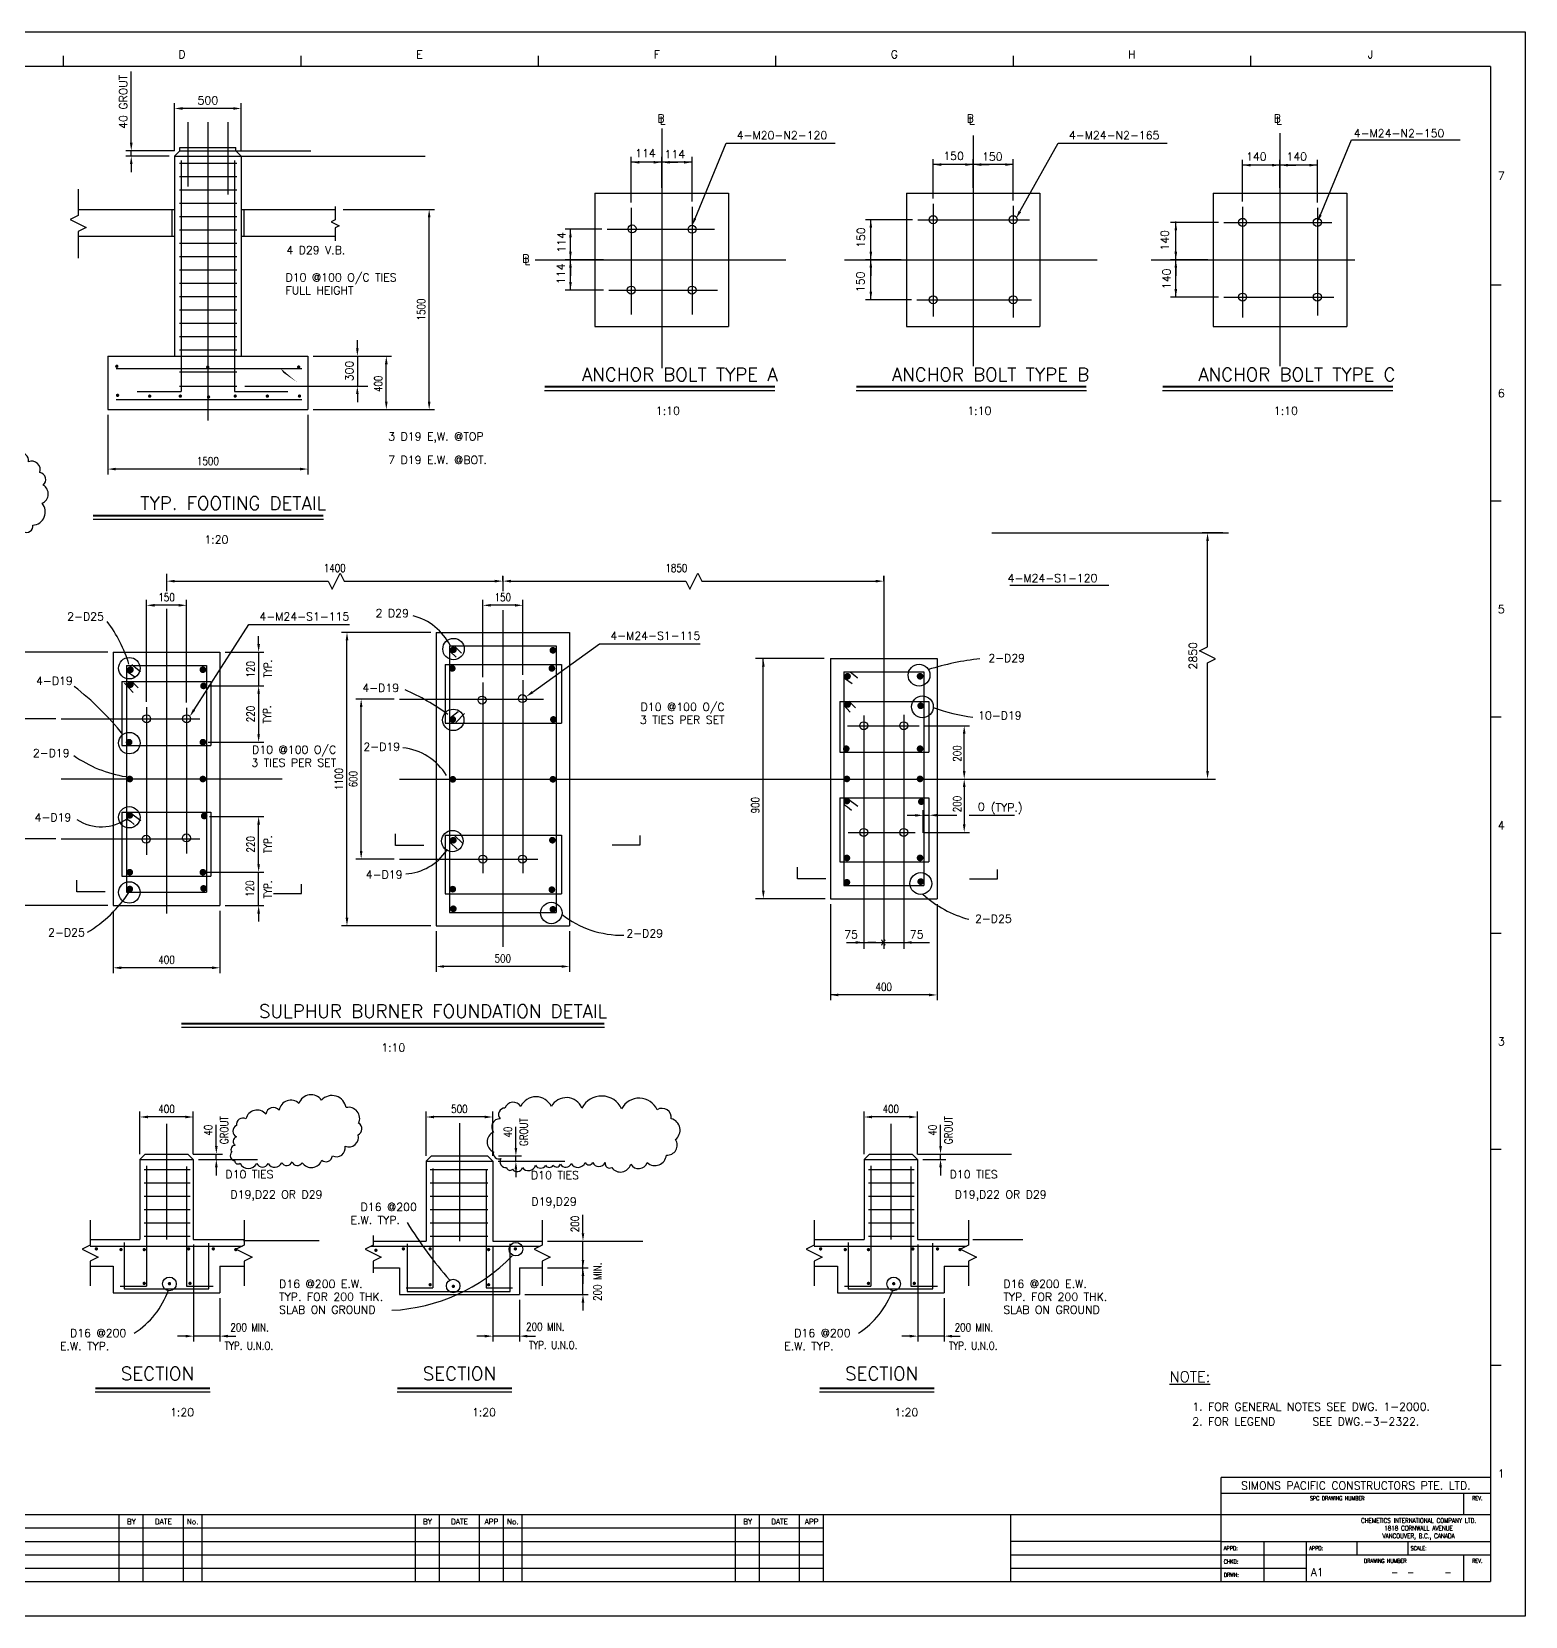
# Model space of a CAD drawing. Extents: x 0 to 84100, y 0 to 59400.
# Drawn here: x 28116 to 84100, y 0 to 59400 of the extents above; entities that cross this region are included whole.
import ezdxf
from ezdxf.enums import TextEntityAlignment as Align

# ---------------------------------------------------------------- set-up
doc = ezdxf.new("R2010")
doc.units = 0
doc.header["$LTSCALE"] = 2500
doc.linetypes.add('CENTER', pattern=[0])
for name, color, linetype in [('BORDER', 7, 'CONTINUOUS'), ('CLINE', 7, 'CENTER'), ('CONC', 2, 'CONTINUOUS'), ('CONC-1', 1, 'CONTINUOUS'), ('CUTLINE', 7, 'CONTINUOUS'), ('DIM', 6, 'CONTINUOUS'), ('REBAR', 3, 'CONTINUOUS'), ('REBAR-1', 2, 'CONTINUOUS'), ('STEEL', 1, 'CONTINUOUS'), ('STREAMS', 7, 'CONTINUOUS'), ('TEXT', 7, 'CONTINUOUS'), ('TEXTM', 1, 'CONTINUOUS')]:
    doc.layers.add(name, color=color, linetype=linetype)
doc.styles.get("Standard").update_dxf_attribs({"font": 'romans', "width": 0.8})

msp = doc.modelspace()

# ---------------------------------------------------------------- linework, layer by layer
at = {"layer": 'BORDER', "color": 0}
for p, q in [((29300, 58500), (29300, 58100)), ((38200, 58500), (38200, 58100)), ((47100, 58500), (47100, 58100)), ((56000, 58500), (56000, 58100)), ((64900, 58500), (64900, 58100)), ((73800, 58500), (73800, 58100)), ((82800, 58100), (2600, 58100)), ((82800, 58100), (82800, 1300)), ((83200, 49900), (82800, 49900)), ((83200, 41800), (82800, 41800)), ((83200, 33700), (82800, 33700)), ((83200, 25600), (82800, 25600)), ((83200, 17500), (82800, 17500)), ((83200, 9400), (82800, 9400)), ((72700, 1300), (72700, 5200)), ((82800, 5200), (72700, 5200)), ((82800, 4600), (72700, 4600)), ((81800, 3800), (81800, 4600)), ((82800, 3800), (2600, 3800)), ((31400, 1300), (31400, 3800)), ((32300, 1300), (32300, 3800)), ((33800, 1300), (33800, 3800)), ((34500, 1300), (34500, 3800)), ((42500, 1300), (42500, 3800)), ((43400, 1300), (43400, 3800)), ((44900, 1300), (44900, 3800)), ((45800, 1300), (45800, 3800)), ((46500, 1300), (46500, 3800)), ((54500, 1300), (54500, 3800)), ((55400, 1300), (55400, 3800)), ((56900, 1300), (56900, 3800)), ((57800, 1300), (57800, 3800)), ((64800, 3800), (64800, 1300)), ((57800, 3300), (2600, 3300)), ((2600, 2800), (57800, 2800)), ((72700, 2800), (64800, 2800)), ((72700, 2800), (82800, 2800)), ((74300, 2800), (74300, 1300)), ((75900, 2300), (75900, 2800)), ((77800, 2300), (77800, 2800)), ((79700, 2800), (79700, 2300)), ((2600, 2300), (57800, 2300)), ((2600, 1800), (57800, 1800)), ((64800, 2300), (75900, 2300)), ((64800, 1800), (75900, 1800)), ((75900, 2300), (82800, 2300)), ((75900, 1300), (75900, 2300)), ((81800, 1300), (81800, 2300)), ((2600, 1300), (82800, 1300))]:
    msp.add_line(p, q, dxfattribs=at)
at = {"layer": 'BORDER', "color": 0, "const_width": 75}
for points in [[(55971, 46090), (47340, 46090)], [(67650, 46090), (59019, 46090)], [(79135, 46090), (70504, 46090)], [(39049, 41263), (30418, 41263)], [(49584, 22220), (33725, 22220)], [(34801, 8548), (30499, 8548)], [(46118, 8548), (41816, 8548)], [(61947, 8548), (57645, 8548)]]:
    msp.add_lwpolyline(points, dxfattribs=at)
at = {"layer": 'BORDER', "color": 0}
for points in [[(55971, 45940), (47340, 45940)], [(67650, 45940), (59019, 45940)], [(79135, 45940), (70504, 45940)], [(39049, 41113), (30418, 41113)], [(49584, 22070), (33725, 22070)], [(34801, 8398), (30499, 8398)], [(46118, 8398), (41816, 8398)], [(61947, 8398), (57645, 8398)]]:
    msp.add_lwpolyline(points, dxfattribs=at)
at = {"layer": 'CLINE', "color": 0}
for p, q in [((33969, 56006), (33969, 53599)), ((34719, 56006), (34719, 44826)), ((35469, 56006), (35469, 53291)), ((51729, 55767), (51729, 46788)), ((63405, 55504), (63405, 46858)), ((74905, 55592), (74905, 46858)), ((61905, 52943), (61905, 48722)), ((64905, 52873), (64905, 48687)), ((50589, 52802), (50589, 48793)), ((52869, 52838), (52869, 48793)), ((61332, 52353), (65519, 52353)), ((73505, 52838), (73505, 48687)), ((76305, 52802), (76305, 48757)), ((49692, 51993), (53708, 51993)), ((72803, 52253), (76849, 52253)), ((46989, 50853), (56382, 50853)), ((58577, 50853), (68058, 50853)), ((70077, 50853), (77714, 50853)), ((49748, 49713), (53819, 49713)), ((61296, 49353), (65589, 49353)), ((72803, 49453), (76920, 49453)), ((64109, 40613), (72972, 40613)), ((33171, 39077), (33171, 38428)), ((45775, 38986), (45775, 38428)), ((60052, 39001), (60052, 25021)), ((33171, 37765), (33171, 26340)), ((45775, 37712), (45775, 25101)), ((46525, 35088), (46525, 27854)), ((45025, 35009), (45025, 27854)), ((32421, 34081), (32421, 28543)), ((33921, 34055), (33921, 28596)), ((41905, 34383), (47305, 34383)), ((29215, 33643), (34420, 33643)), ((58700, 33383), (61385, 33383)), ((59302, 33772), (59302, 25021)), ((60802, 33795), (60802, 25021)), ((29215, 31393), (37501, 31393)), ((41905, 31383), (72491, 31383)), ((29215, 29143), (34420, 29143)), ((58722, 29383), (61225, 29383)), ((41905, 28383), (47093, 28383))]:
    msp.add_line(p, q, dxfattribs=at)
at = {"layer": 'CONC', "color": 0}
for p, q in [((33654, 54471), (35805, 54471)), ((33654, 53971), (35805, 53971)), ((33654, 53471), (35805, 53471)), ((33654, 52971), (35805, 52971)), ((33654, 52471), (35805, 52471)), ((33654, 51971), (35805, 51971)), ((33654, 51471), (35805, 51471)), ((33654, 50971), (35805, 50971)), ((33654, 50471), (35805, 50471)), ((33654, 49971), (35805, 49971)), ((33654, 49471), (35805, 49471)), ((33654, 48971), (35805, 48971)), ((33654, 48471), (35805, 48471)), ((33654, 47971), (35805, 47971)), ((33654, 47471), (35805, 47471)), ((33654, 46654), (35805, 46654)), ((33654, 46113), (35805, 46113))]:
    msp.add_line(p, q, dxfattribs=at)
at = {"layer": 'CONC-1', "color": 0}
for p, q in [((33469, 54736), (33469, 47236)), ((33469, 54736), (35969, 54736)), ((35969, 54736), (35969, 47236)), ((49229, 53353), (49229, 48353)), ((49229, 53353), (54229, 53353)), ((54229, 53353), (54229, 48353)), ((60905, 53353), (65905, 53353)), ((60905, 53353), (60905, 48353)), ((65905, 53353), (65905, 48353)), ((72405, 53353), (77405, 53353)), ((72405, 53353), (72405, 48353)), ((77405, 53353), (77405, 48353)), ((29860, 52736), (33469, 52736)), ((33369, 52736), (33369, 51736)), ((35969, 52736), (39493, 52736)), ((36069, 52736), (36069, 51736)), ((29860, 51736), (33469, 51736)), ((35969, 51736), (39493, 51736)), ((49229, 48353), (54229, 48353)), ((60905, 48353), (65905, 48353)), ((72405, 48353), (77405, 48353)), ((30969, 47236), (38469, 47236)), ((30969, 47236), (30969, 45236)), ((38469, 47236), (38469, 45236)), ((30969, 45236), (38469, 45236)), ((43275, 36883), (43275, 25883)), ((43275, 36883), (48275, 36883)), ((48275, 36883), (48275, 25883)), ((31171, 36143), (31171, 26643)), ((31171, 36143), (35171, 36143)), ((35171, 36143), (35171, 26643)), ((58052, 35898), (58052, 26898)), ((58052, 35898), (62052, 35898)), ((62052, 35898), (62052, 26898)), ((58052, 26898), (62052, 26898)), ((31171, 26643), (35171, 26643)), ((43275, 25883), (48275, 25883)), ((33170, 18462), (33170, 14129)), ((44148, 18490), (44148, 14058)), ((60316, 18462), (60316, 14129)), ((32170, 17129), (32370, 17329)), ((32370, 17329), (33970, 17329)), ((34170, 17129), (33970, 17329)), ((42898, 17058), (43098, 17258)), ((43098, 17258), (45198, 17258)), ((45398, 17058), (45198, 17258)), ((59316, 17129), (59516, 17329)), ((59516, 17329), (61116, 17329)), ((61316, 17129), (61116, 17329)), ((32170, 17129), (34170, 17129)), ((32170, 17129), (32170, 14129)), ((34170, 17129), (34170, 14129)), ((42898, 17058), (42898, 14058)), ((42898, 17058), (45398, 17058)), ((45398, 17058), (45398, 14058)), ((59316, 17129), (59316, 14129)), ((59316, 17129), (61316, 17129)), ((61316, 17129), (61316, 14129)), ((30302, 14129), (32170, 14129)), ((34170, 14129), (36083, 14129)), ((40913, 14058), (42898, 14058)), ((45398, 14058), (47248, 14058)), ((57448, 14129), (59316, 14129)), ((61316, 14129), (63229, 14129)), ((30302, 13129), (31170, 13129)), ((31170, 13129), (31170, 12129)), ((35170, 13129), (35170, 12129)), ((35170, 13129), (36083, 13129)), ((57448, 13129), (58316, 13129)), ((58316, 13129), (58316, 12129)), ((62316, 13129), (63229, 13129)), ((62316, 13129), (62316, 12129)), ((40913, 13058), (41898, 13058)), ((41898, 13058), (41898, 12058)), ((46398, 13058), (46398, 12058)), ((46398, 13058), (47248, 13058)), ((31170, 12129), (35170, 12129)), ((41898, 12058), (46398, 12058)), ((58316, 12129), (62316, 12129))]:
    msp.add_line(p, q, dxfattribs=at)
at = {"layer": 'CUTLINE', "color": 0}
msp.add_lwpolyline([(0, 0), (0, 59400), (84100, 59400), (84100, 0)], close=True, dxfattribs=at)
msp.add_lwpolyline([(0, 0), (0, 59400), (84100, 59400), (84100, 0)], close=True, dxfattribs=at)
at = {"layer": 'DIM', "color": 0}
for p, q in [((31847, 55536), (31847, 57907)), ((33469, 54936), (33469, 56722)), ((35669, 56522), (33769, 56522)), ((35969, 54936), (35969, 56722)), ((31847, 55236), (31847, 55536)), ((76419, 52530), (77581, 55345)), ((77581, 55345), (77881, 55345)), ((77881, 55345), (81653, 55345)), ((33469, 54936), (31647, 54936)), ((33269, 54736), (31647, 54736)), ((31847, 54736), (31847, 54936)), ((33469, 54736), (33669, 54936)), ((35969, 54736), (35769, 54936)), ((35769, 54936), (38577, 54936)), ((35969, 54736), (42865, 54736)), ((50589, 53002), (50589, 54705)), ((51729, 53553), (51729, 54705)), ((51729, 54705), (51729, 54705)), ((52869, 53038), (52869, 54705)), ((52979, 52402), (54141, 55217)), ((54141, 55217), (54441, 55217)), ((54441, 55217), (58227, 55217)), ((65155, 52657), (66593, 55217)), ((66593, 55217), (66893, 55217)), ((66893, 55217), (70679, 55217)), ((31847, 54436), (31847, 54136)), ((51729, 54505), (50589, 54505)), ((51429, 54505), (51129, 54505)), ((52869, 54505), (51729, 54505)), ((52029, 54505), (52329, 54505)), ((61905, 53143), (61905, 54618)), ((63405, 54418), (61905, 54418)), ((62805, 54418), (61976, 54418)), ((63105, 54418), (62805, 54418)), ((63405, 53553), (63405, 54618)), ((63405, 53553), (63405, 54618)), ((64905, 54418), (63405, 54418)), ((63705, 54418), (64005, 54418)), ((64905, 53073), (64905, 54618)), ((74305, 54396), (73476, 54396)), ((73505, 53038), (73505, 54596)), ((74905, 54396), (73505, 54396)), ((74605, 54396), (74305, 54396)), ((74905, 53553), (74905, 54596)), ((74905, 53553), (74905, 54596)), ((76305, 54396), (74905, 54396)), ((75205, 54396), (75505, 54396)), ((76305, 53002), (76305, 54596)), ((39789, 52736), (43214, 52736)), ((43014, 45536), (43014, 52436)), ((61132, 52353), (59369, 52353)), ((59569, 50853), (59569, 52353)), ((59569, 51453), (59569, 52282)), ((71000, 51453), (71000, 52282)), ((49492, 51993), (48110, 51993)), ((48310, 50853), (48310, 51993)), ((72603, 52253), (70800, 52253)), ((71000, 50853), (71000, 52253)), ((48310, 51153), (48310, 51453)), ((59569, 51153), (59569, 51453)), ((71000, 51153), (71000, 51453)), ((49548, 50853), (48110, 50853)), ((49029, 50853), (48110, 50853)), ((48310, 49713), (48310, 50853)), ((48310, 50553), (48310, 50253)), ((60705, 50853), (59369, 50853)), ((60705, 50853), (59369, 50853)), ((59569, 49353), (59569, 50853)), ((59569, 50553), (59569, 50253)), ((72205, 50853), (70800, 50853)), ((72205, 50853), (70800, 50853)), ((71000, 49453), (71000, 50853)), ((71000, 50553), (71000, 50253)), ((49548, 49713), (48110, 49713)), ((61096, 49353), (59369, 49353)), ((72603, 49453), (70800, 49453)), ((40322, 47535), (40322, 47835)), ((38669, 47236), (41608, 47236)), ((40322, 47235), (40322, 46113)), ((41408, 45536), (41408, 46936)), ((36105, 46113), (40713, 46113)), ((40322, 45813), (40322, 45513)), ((38669, 45236), (41608, 45236)), ((38669, 45236), (43214, 45236)), ((30969, 45036), (30969, 42805)), ((38469, 45036), (38469, 42805)), ((38169, 43005), (31269, 43005)), ((72767, 40613), (71990, 40613)), ((33171, 39003), (33171, 39003)), ((45775, 38805), (45775, 39003)), ((45775, 38805), (45775, 39003)), ((60052, 38805), (60052, 39003)), ((64778, 38651), (68491, 38651)), ((32421, 34281), (32421, 38098)), ((33921, 34255), (33921, 38098)), ((45025, 35209), (45025, 38098)), ((46525, 35288), (46525, 38098)), ((33621, 37898), (32721, 37898)), ((46225, 37898), (45325, 37898)), ((34201, 33979), (36252, 37178)), ((36252, 37178), (36552, 37178)), ((36552, 37178), (40023, 37178)), ((43075, 36883), (39734, 36883)), ((36622, 36443), (36622, 36743)), ((39934, 26183), (39934, 36583)), ((46889, 34645), (49404, 36458)), ((49404, 36458), (49704, 36458)), ((49704, 36458), (53175, 36458)), ((30971, 36143), (27048, 36143)), ((35371, 36143), (36822, 36143)), ((36622, 36143), (36622, 34880)), ((57814, 35898), (55250, 35898)), ((55539, 27198), (55539, 35898)), ((57814, 35898), (55612, 35898)), ((34732, 34880), (36822, 34880)), ((34732, 34880), (36822, 34880)), ((36622, 34580), (36622, 34280)), ((36622, 34580), (36622, 33065)), ((36622, 34280), (36622, 33597)), ((41705, 34383), (40265, 34383)), ((40465, 28683), (40465, 34083)), ((29015, 33643), (27698, 33643)), ((61585, 33383), (63269, 33383)), ((34732, 32765), (36822, 32765)), ((63069, 31683), (63069, 33083)), ((63069, 31083), (63069, 29683)), ((34786, 29980), (36822, 29980)), ((61232, 30024), (60932, 30024)), ((61532, 29373), (61532, 30224)), ((61755, 30024), (61532, 30024)), ((61755, 29353), (61755, 30224)), ((62055, 30028), (62795, 30028)), ((63259, 30028), (64957, 30028)), ((29015, 29143), (27698, 29143)), ((36622, 28192), (36622, 29680)), ((36622, 28492), (36622, 29175)), ((61585, 29383), (63269, 29383)), ((36622, 28192), (36622, 28492)), ((41705, 28383), (40265, 28383)), ((34679, 27892), (36822, 27892)), ((34732, 27892), (36822, 27892)), ((36622, 26643), (36622, 27892)), ((57852, 26898), (55250, 26898)), ((57852, 26898), (55612, 26898)), ((30971, 26643), (27048, 26643)), ((31171, 26443), (31171, 24110)), ((35171, 26443), (35171, 24110)), ((35371, 26643), (36822, 26643)), ((36622, 26343), (36622, 26043)), ((58052, 26698), (58052, 23092)), ((62052, 26698), (62052, 23092)), ((43075, 25883), (39734, 25883)), ((43275, 25683), (43275, 24159)), ((48275, 25683), (48275, 24159)), ((58652, 25259), (60052, 25259)), ((59752, 25259), (59452, 25259)), ((60052, 25259), (61452, 25259)), ((60352, 25259), (60652, 25259)), ((60652, 25259), (61766, 25259)), ((47975, 24359), (43575, 24359)), ((34871, 24310), (31471, 24310)), ((61752, 23292), (58052, 23292)), ((32170, 17329), (32170, 18917)), ((33870, 18717), (32470, 18717)), ((34170, 17329), (34170, 18917)), ((35036, 17929), (35036, 18418)), ((42898, 17258), (42898, 18917)), ((45098, 18717), (43198, 18717)), ((45398, 17258), (45398, 18917)), ((59316, 17329), (59316, 18917)), ((61016, 18717), (59616, 18717)), ((61316, 17329), (61316, 18917)), ((62182, 17929), (62182, 18418)), ((35036, 17629), (35036, 17929)), ((46264, 17858), (46264, 18347)), ((46264, 17558), (46264, 17858)), ((62182, 17629), (62182, 17929)), ((34170, 17329), (35267, 17329)), ((35036, 17129), (35036, 17329)), ((45608, 17258), (46471, 17258)), ((46264, 17058), (46264, 17258)), ((61316, 17329), (64838, 17329)), ((62182, 17129), (62182, 17329)), ((34370, 17129), (36578, 17129)), ((35036, 16829), (35036, 16529)), ((45598, 17058), (46464, 17058)), ((45608, 17058), (48095, 17058)), ((46264, 16758), (46264, 16458)), ((61516, 17129), (62382, 17129)), ((62182, 16829), (62182, 16529)), ((48779, 14358), (48779, 15054)), ((34182, 13943), (34182, 10302)), ((36055, 14089), (38885, 14089)), ((45398, 13858), (45398, 10302)), ((47448, 14058), (51022, 14058)), ((48779, 13058), (48779, 14058)), ((61328, 13943), (61328, 10302)), ((63397, 14129), (65261, 14129)), ((48779, 13358), (48779, 13658)), ((47448, 13058), (48979, 13058)), ((47448, 13058), (48979, 13058)), ((48779, 12058), (48779, 13058)), ((48779, 12758), (48779, 12458)), ((35170, 11929), (35170, 10302)), ((46598, 12058), (48979, 12058)), ((62316, 11929), (62316, 10302)), ((46398, 11858), (46398, 10302)), ((48779, 11758), (48779, 11458)), ((33882, 10502), (33582, 10502)), ((35170, 10502), (34182, 10502)), ((35470, 10502), (35770, 10502)), ((45098, 10502), (44798, 10502)), ((46398, 10502), (45398, 10502)), ((46698, 10502), (46998, 10502)), ((61028, 10502), (60728, 10502)), ((62316, 10502), (61328, 10502)), ((62616, 10502), (62916, 10502))]:
    msp.add_line(p, q, dxfattribs=at)
for points in [[(29860, 53500), (29860, 52504), (29560, 52354), (30160, 52054), (29860, 51904), (29860, 50908)], [(39486, 52851), (39486, 52353), (39336, 52278), (39636, 52128), (39486, 52053), (39486, 51555)], [(72190, 31698), (72190, 35745), (72190, 35745), (72490, 35895), (71890, 36195), (72190, 36345), (72190, 36345), (72190, 40313)], [(33471, 38803), (39229, 38803), (39229, 38803), (39379, 38503), (39679, 39103), (39829, 38803), (39829, 38803), (45475, 38803)], [(46075, 38803), (52639, 38803), (52639, 38803), (52789, 38503), (53089, 39103), (53239, 38803), (53239, 38803), (59752, 38803)], [(30302, 14848), (30302, 13915), (30002, 13765), (30602, 13465), (30302, 13315), (30302, 12382)], [(36083, 14848), (36083, 13915), (35783, 13765), (36383, 13465), (36083, 13315), (36083, 12382)], [(40913, 14273), (40913, 13915), (40613, 13765), (41213, 13465), (40913, 13315), (40913, 12876)], [(47248, 14848), (47248, 13915), (46948, 13765), (47548, 13465), (47248, 13315), (47248, 12382)], [(57448, 14848), (57448, 13915), (57148, 13765), (57748, 13465), (57448, 13315), (57448, 12382)], [(63229, 14848), (63229, 13915), (62929, 13765), (63529, 13465), (63229, 13315), (63229, 12382)]]:
    msp.add_lwpolyline(points, dxfattribs=at)
for points in [[(35698, 51152, 0, 100, 0), (35988, 51229, 0, 0, 0), (36262, 51301, 0, 0, -0.189578), (37536, 51152, 0, 0, -3.990017)], [(35008, 50983, 0, 100, 0), (35260, 50820, 0, 0, 0), (36184, 50219, 0, 0, 0.2826), (37330, 50190, 0, 0, 3.717643)], [(37447, 46781, 0, 100, 0), (37641, 46552, 0, 0, 0), (39681, 45137, 0, 0, 0.1631), (41179, 44227, 0, 0, 0.127332)], [(36419, 45607, 0, 100, 0), (36676, 45452, 0, 0, 0), (39769, 43580, 0, 0, 0.191798), (41179, 43345, 0, 0, -0.107332)], [(59363, 33515, 0, 100, 0), (59581, 33721, 0, 0, 0), (64778, 38651, 0, 0, 0)], [(46088, 33445, 0, 100, 0), (46325, 33261, 0, 0, 0), (46991, 32746, 0, 0, 0.390752), (48679, 32892, 0, 0, 0.047779), (49378, 33823, 0, 0, -0.413179), (50455, 34085, 0, 0, -3.57845)], [(47777, 30622, 0, 100, 0), (48058, 30727, 0, 0, 0), (48941, 31058, 0, 0, 0.48235), (49262, 32048, 0, 0, -0.33175), (49320, 33095, 0, 0, 0.116696), (49553, 33561, 0, 0, -0.452087), (50426, 34027, 0, 0, -5.513234)], [(47981, 28236, 0, 100, 0), (48208, 28432, 0, 0, 0), (49262, 29341, 0, 0, 0.313966), (49873, 31728, 0, 0, -0.312513), (50455, 34027, 0, 0, -0.374724)], [(58371, 32808, 0, 100, 0), (58078, 32873, 0, 0, 0), (54894, 33575, 0, 0, 0.085493), (54161, 33609, 0, 0, -0.010534)], [(58542, 31701, 0, 100, 0), (58276, 31841, 0, 0, 0), (55048, 33541, 0, 0, 1.656822)], [(58388, 30662, 0, 100, 0), (58161, 30858, 0, 0, 0), (55048, 33541, 0, 0, 3.95848)], [(33524, 32648, 0, 100, 0), (33740, 32440, 0, 0, 0), (33850, 32333, 0, 0, 0.199694), (34785, 31966, 0, 0, 0.263351), (35404, 32333, 0, 0, -0.425356), (35950, 32470, 0, 0, -1.446774)], [(34658, 30874, 0, 100, 0), (34939, 30978, 0, 0, 0), (35226, 31084, 0, 0, 0.408418), (35583, 31840, 0, 0, -0.487296), (35982, 32459, 0, 0, 21.87414)], [(34827, 28900, 0, 100, 0), (34993, 29150, 0, 0, 0), (35635, 30118, 0, 0, 0.274481), (35709, 31598, 0, 0, -0.424904), (35982, 32428, 0, 0, -0.949904)], [(33433, 15780, 0, 100, 0), (33687, 15940, 0, 0, 0), (34496, 16448, 0, 0, -0.141949), (35215, 16654, 0, 0, -0.286248)], [(60579, 15780, 0, 100, 0), (60833, 15940, 0, 0, 0), (61642, 16448, 0, 0, -0.141949), (62361, 16654, 0, 0, -0.286248)], [(44133, 15748, 0, 100, 0), (44387, 15908, 0, 0, 0), (45196, 16416, 0, 0, -0.072952), (46646, 16539, 0, 0, -0.215652)], [(33874, 14907, 0, 100, 0), (34134, 15056, 0, 0, 0), (34828, 15452, 0, 0, -0.099456), (35442, 15656, 0, 0, 11.015469)], [(45161, 14499, 0, 100, 0), (45373, 14711, 0, 0, 0), (45840, 15178, 0, 0, -0.154234), (46548, 15546, 0, 0, 1.88336)], [(61020, 14907, 0, 100, 0), (61281, 15056, 0, 0, 0), (61974, 15452, 0, 0, -0.099456), (62588, 15656, 0, 0, 11.015469)], [(43441, 12200, 0, 100, 0), (43312, 12471, 0, 0, 0), (42163, 14884, 0, 0, 0.313979)], [(35392, 13876, 0, 100, 0), (35604, 13664, 0, 0, 0), (36695, 12574, 0, 0, 0.259099), (37091, 12461, 0, 0, 8.692281)], [(62538, 13876, 0, 100, 0), (62751, 13664, 0, 0, 0), (63841, 12574, 0, 0, 0.259099), (64237, 12461, 0, 0, 8.692281)], [(32653, 12277, 0, 100, 0), (32548, 11996, 0, 0, 0), (32116, 10846, 0, 0, -0.391994), (31707, 10641, 0, 0, 0.14222)], [(59799, 12277, 0, 100, 0), (59694, 11996, 0, 0, 0), (59262, 10846, 0, 0, -0.391994), (58853, 10641, 0, 0, 0.14222)]]:
    msp.add_lwpolyline(points, format="xyseb", dxfattribs=at)
for points, const_width in [([(43856, 36229, 1), (43982, 36229, 1)], 125), ([(47590, 36211, 1), (47716, 36211, 1)], 125), ([(43816, 35533, 1), (43942, 35533, 1)], 125), ([(47550, 35533, 1), (47676, 35533, 1)], 125), ([(31752, 35483, 1), (31878, 35483, 1)], 125), ([(31752, 34925, 1), (31878, 34925, 1)], 125), ([(34470, 35483, 1), (34596, 35483, 1)], 125), ([(58634, 35238, 1), (58758, 35238, 1)], 125), ([(61351, 35238, 1), (61476, 35238, 1)], 125), ([(34494, 34877, 1), (34620, 34877, 1)], 125), ([(58634, 34180, 1), (58758, 34180, 1)], 125), ([(61375, 34132, 1), (61500, 34132, 1)], 125), ([(43836, 33619, 1), (43962, 33619, 1)], 125), ([(47608, 33619, 1), (47734, 33619, 1)], 125), ([(31704, 32767, 1), (31830, 32767, 1)], 125), ([(34470, 32767, 1), (34596, 32767, 1)], 125), ([(58586, 32522, 1), (58710, 32522, 1)], 125), ([(61351, 32522, 1), (61476, 32522, 1)], 125), ([(31728, 31385, 1), (31854, 31385, 1)], 125), ([(34470, 31385, 1), (34596, 31385, 1)], 125), ([(43836, 31375, 1), (43962, 31375, 1)], 125), ([(47590, 31375, 1), (47716, 31375, 1)], 125), ([(58610, 31390, 1), (58734, 31390, 1)], 125), ([(61351, 31390, 1), (61476, 31390, 1)], 125), ([(58610, 30562, 1), (58734, 30562, 1)], 125), ([(61399, 30538, 1), (61524, 30538, 1)], 125), ([(31728, 30025, 1), (31854, 30025, 1)], 125), ([(34518, 30001, 1), (34644, 30001, 1)], 125), ([(43856, 29093, 1), (43982, 29093, 1)], 125), ([(47570, 29093, 1), (47696, 29093, 1)], 125), ([(58610, 28428, 1), (58734, 28428, 1)], 125), ([(61351, 28428, 1), (61476, 28428, 1)], 125), ([(31728, 27891, 1), (31854, 27891, 1)], 125), ([(34470, 27891, 1), (34596, 27891, 1)], 125), ([(31728, 27261, 1), (31854, 27261, 1)], 125), ([(34494, 27285, 1), (34620, 27285, 1)], 125), ([(43836, 27257, 1), (43962, 27257, 1)], 125), ([(47550, 27237, 1), (47676, 27237, 1)], 125), ([(58610, 27516, 1), (58734, 27516, 1)], 125), ([(61375, 27540, 1), (61500, 27540, 1)], 125), ([(43856, 26521, 1), (43982, 26521, 1)], 125), ([(47590, 26501, 1), (47716, 26501, 1)], 125), ([(30508, 13773, 1), (30570, 13773, 1)], 62.5), ([(31432, 13747, 1), (31494, 13747, 1)], 62.5), ([(32303, 13747, 1), (32365, 13747, 1)], 62.5), ([(33966, 13773, 1), (34028, 13773, 1)], 62.5), ([(34890, 13773, 1), (34952, 13773, 1)], 62.5), ([(35735, 13747, 1), (35797, 13747, 1)], 62.5), ([(40987, 13721, 1), (41049, 13721, 1)], 62.5), ([(42017, 13773, 1), (42079, 13773, 1)], 62.5), ([(43020, 13773, 1), (43082, 13773, 1)], 62.5), ([(45211, 13747, 1), (45273, 13747, 1)], 62.5), ([(46214, 13773, 1), (46276, 13773, 1)], 62.5), ([(57654, 13773, 1), (57717, 13773, 1)], 62.5), ([(58578, 13747, 1), (58641, 13747, 1)], 62.5), ([(59449, 13747, 1), (59512, 13747, 1)], 62.5), ([(61112, 13773, 1), (61175, 13773, 1)], 62.5), ([(62036, 13773, 1), (62099, 13773, 1)], 62.5), ([(62881, 13747, 1), (62944, 13747, 1)], 62.5), ([(32303, 12480, 1), (32365, 12480, 1)], 62.5), ([(33249, 12469, 1), (33311, 12469, 1)], 62.5), ([(34019, 12480, 1), (34081, 12480, 1)], 62.5), ([(43020, 12428, 1), (43082, 12428, 1)], 62.5), ([(45211, 12428, 1), (45273, 12428, 1)], 62.5), ([(59449, 12480, 1), (59512, 12480, 1)], 62.5), ([(60395, 12469, 1), (60458, 12469, 1)], 62.5), ([(61165, 12480, 1), (61228, 12480, 1)], 62.5), ([(43890, 12368, 1), (43952, 12368, 1)], 62.5)]:
    msp.add_lwpolyline(points, format="xyb", close=True, dxfattribs=dict(at, const_width=const_width))
for centre, radius in [((43927, 36257), 402), ((31775, 35540), 402), ((61376, 35280), 409), ((61502, 34094), 409), ((43917, 33603), 402), ((31775, 32731), 402), ((31775, 29953), 402), ((43883, 29059), 402), ((31775, 27134), 402), ((61441, 27467), 409), ((47593, 26365), 402), ((46265, 13763), 255), ((33278, 12460), 255), ((43913, 12383), 255), ((60424, 12460), 255)]:
    msp.add_circle(centre, radius, dxfattribs=at)
for centre, radius, start, end in [((41880, 35404), 2163, 26.9163, 75.71402), ((26841, 34198), 5139, 16.82692, 36.98696), ((64819, 25588), 10372, 96.41362, 107.33966), ((23224, 26457), 10608, 38.47854, 52.28412), ((38553, 26743), 8746, 53.82288, 65.99775), ((64371, 41029), 7388, 250.54516, 262.40436), ((32368, 36074), 4654, 234.87202, 261.05073), ((41798, 30387), 2182, 31.1702, 83.87834), ((30727, 31249), 1656, 236.2, 306.56216), ((42002, 29835), 2012, 273.80261, 326.01623), ((27740, 29778), 4814, 300.75457, 326.61247), ((64353, 30217), 4238, 228.0271, 254.79587), ((50267, 29244), 3716, 232.03541, 270.66717), ((56945, 23991), 17407, 212.03996, 220.83245), ((41300, 18176), 6712, 272.73871, 315.94196), ((30239, 13298), 3187, 302.71887, 340.35318), ((57386, 13298), 3187, 302.71887, 340.35318)]:
    msp.add_arc(centre, radius, start, end, dxfattribs=at)
for points in [[(33769, 56572), (33769, 56472), (33469, 56522)], [(35669, 56572), (35669, 56472), (35969, 56522)], [(31797, 55236), (31897, 55236), (31847, 54936)], [(31797, 54436), (31897, 54436), (31847, 54736)], [(50889, 54555), (50889, 54455), (50589, 54505)], [(51429, 54555), (51429, 54455), (51729, 54505)], [(52029, 54555), (52029, 54455), (51729, 54505)], [(52569, 54555), (52569, 54455), (52869, 54505)], [(62205, 54468), (62205, 54368), (61905, 54418)], [(63105, 54468), (63105, 54368), (63405, 54418)], [(63705, 54468), (63705, 54368), (63405, 54418)], [(64605, 54468), (64605, 54368), (64905, 54418)], [(73805, 54446), (73805, 54346), (73505, 54396)], [(74605, 54446), (74605, 54346), (74905, 54396)], [(75205, 54446), (75205, 54346), (74905, 54396)], [(76005, 54446), (76005, 54346), (76305, 54396)], [(42964, 52436), (43064, 52436), (43014, 52736)], [(53026, 52383), (52933, 52421), (52865, 52125)], [(59519, 52053), (59619, 52053), (59569, 52353)], [(65199, 52632), (65111, 52681), (65008, 52395)], [(76466, 52511), (76373, 52549), (76305, 52253)], [(48260, 51693), (48360, 51693), (48310, 51993)], [(70950, 51953), (71050, 51953), (71000, 52253)], [(48260, 51153), (48360, 51153), (48310, 50853)], [(59519, 51153), (59619, 51153), (59569, 50853)], [(70950, 51153), (71050, 51153), (71000, 50853)], [(48260, 50553), (48360, 50553), (48310, 50853)], [(59519, 50553), (59619, 50553), (59569, 50853)], [(70950, 50553), (71050, 50553), (71000, 50853)], [(48260, 50013), (48360, 50013), (48310, 49713)], [(59519, 49653), (59619, 49653), (59569, 49353)], [(70950, 49753), (71050, 49753), (71000, 49453)], [(40272, 47535), (40372, 47535), (40322, 47235)], [(41358, 46936), (41458, 46936), (41408, 47236)], [(40272, 45813), (40372, 45813), (40322, 46113)], [(41358, 45536), (41458, 45536), (41408, 45236)], [(42964, 45536), (43064, 45536), (43014, 45236)], [(31269, 43055), (31269, 42955), (30969, 43005)], [(38169, 43055), (38169, 42955), (38469, 43005)], [(72140, 40313), (72240, 40313), (72190, 40613)], [(33471, 38853), (33471, 38753), (33171, 38803)], [(45475, 38853), (45475, 38753), (45775, 38803)], [(46075, 38853), (46075, 38753), (45775, 38803)], [(59752, 38853), (59752, 38753), (60052, 38803)], [(32721, 37948), (32721, 37848), (32421, 37898)], [(33621, 37948), (33621, 37848), (33921, 37898)], [(45325, 37948), (45325, 37848), (45025, 37898)], [(46225, 37948), (46225, 37848), (46525, 37898)], [(39884, 36583), (39984, 36583), (39934, 36883)], [(36572, 36443), (36672, 36443), (36622, 36143)], [(55489, 35598), (55589, 35598), (55539, 35898)], [(36572, 34580), (36672, 34580), (36622, 34880)], [(36572, 34580), (36672, 34580), (36622, 34880)], [(46919, 34605), (46860, 34686), (46646, 34470)], [(34243, 33952), (34159, 34006), (34039, 33726)], [(40415, 34083), (40515, 34083), (40465, 34383)], [(63019, 33083), (63119, 33083), (63069, 33383)], [(36572, 33065), (36672, 33065), (36622, 32765)], [(63019, 31683), (63119, 31683), (63069, 31383)], [(72140, 31683), (72240, 31683), (72190, 31383)], [(63019, 31083), (63119, 31083), (63069, 31383)], [(36572, 29680), (36672, 29680), (36622, 29980)], [(61232, 30074), (61232, 29974), (61532, 30024)], [(62055, 30078), (62055, 29978), (61755, 30028)], [(63019, 29683), (63119, 29683), (63069, 29383)], [(40415, 28683), (40515, 28683), (40465, 28383)], [(36572, 28192), (36672, 28192), (36622, 27892)], [(36572, 28192), (36672, 28192), (36622, 27892)], [(55489, 27198), (55589, 27198), (55539, 26898)], [(36572, 26343), (36672, 26343), (36622, 26643)], [(39884, 26183), (39984, 26183), (39934, 25883)], [(59002, 25309), (59002, 25209), (59302, 25259)], [(61102, 25309), (61102, 25209), (60802, 25259)], [(31471, 24360), (31471, 24260), (31171, 24310)], [(34871, 24360), (34871, 24260), (35171, 24310)], [(43575, 24409), (43575, 24309), (43275, 24359)], [(47975, 24409), (47975, 24309), (48275, 24359)], [(58352, 23342), (58352, 23242), (58052, 23292)], [(61752, 23342), (61752, 23242), (62052, 23292)], [(32470, 18767), (32470, 18667), (32170, 18717)], [(33870, 18767), (33870, 18667), (34170, 18717)], [(43198, 18767), (43198, 18667), (42898, 18717)], [(45098, 18767), (45098, 18667), (45398, 18717)], [(59616, 18767), (59616, 18667), (59316, 18717)], [(61016, 18767), (61016, 18667), (61316, 18717)], [(34986, 17629), (35086, 17629), (35036, 17329)], [(46214, 17558), (46314, 17558), (46264, 17258)], [(62132, 17629), (62232, 17629), (62182, 17329)], [(34986, 16829), (35086, 16829), (35036, 17129)], [(46214, 16758), (46314, 16758), (46264, 17058)], [(62132, 16829), (62232, 16829), (62182, 17129)], [(48729, 14358), (48829, 14358), (48779, 14058)], [(48729, 13358), (48829, 13358), (48779, 13058)], [(48729, 12758), (48829, 12758), (48779, 13058)], [(48729, 11758), (48829, 11758), (48779, 12058)], [(33882, 10552), (33882, 10452), (34182, 10502)], [(35470, 10552), (35470, 10452), (35170, 10502)], [(45098, 10552), (45098, 10452), (45398, 10502)], [(46698, 10552), (46698, 10452), (46398, 10502)], [(61028, 10552), (61028, 10452), (61328, 10502)], [(62616, 10552), (62616, 10452), (62316, 10502)]]:
    msp.add_solid(points, dxfattribs=at)
at = {"layer": 'REBAR', "color": 0}
for p, q in [((33719, 54567), (33719, 45915)), ((35719, 54567), (35719, 45915)), ((31276, 46769), (38241, 46769)), ((32069, 45915), (33719, 45915)), ((35719, 45915), (37712, 45915)), ((31276, 45618), (38241, 45618)), ((31865, 35677), (32083, 35507)), ((31865, 35047), (31985, 34925)), ((32179, 35435), (32179, 35411)), ((58576, 35166), (58866, 34972)), ((58964, 35262), (59060, 35190)), ((58746, 34302), (58866, 34180)), ((58552, 30562), (58576, 30418)), ((31671, 30025), (31695, 29881)), ((31695, 29881), (31815, 29807))]:
    msp.add_line(p, q, dxfattribs=at)
at = {"layer": 'REBAR', "color": 0, "const_width": 62.5}
for points in [[(31274, 46858, 1), (31336, 46858, 1)], [(34683, 46828, 1), (34745, 46828, 1)], [(38092, 46828, 1), (38154, 46828, 1)], [(31304, 45769, 1), (31366, 45769, 1)], [(32509, 45739, 1), (32571, 45739, 1)], [(33655, 45739, 1), (33717, 45739, 1)], [(34713, 45710, 1), (34775, 45710, 1)], [(35712, 45739, 1), (35774, 45739, 1)], [(36917, 45739, 1), (36979, 45739, 1)], [(38122, 45739, 1), (38184, 45739, 1)]]:
    msp.add_lwpolyline(points, format="xyb", close=True, dxfattribs=at)
at = {"layer": 'REBAR-1', "color": 0}
for p, q in [((43775, 36383), (43775, 26383)), ((43775, 36383), (47775, 36383)), ((43989, 36335), (44221, 36103)), ((47775, 36383), (47775, 26383)), ((31671, 35643), (31671, 27143)), ((31671, 35643), (34671, 35643)), ((34671, 35643), (34671, 27143)), ((43616, 35683), (47973, 35683)), ((43616, 35683), (43616, 33483)), ((43795, 36161), (44027, 35949)), ((47973, 35683), (47973, 33483)), ((31695, 35411), (31985, 35217)), ((32083, 35507), (32179, 35435)), ((58552, 35398), (58552, 27398)), ((58552, 35398), (61552, 35398)), ((58790, 35398), (58964, 35262)), ((59060, 35190), (59060, 35166)), ((61552, 35398), (61552, 27398)), ((31495, 35043), (31495, 32643)), ((31495, 35043), (34828, 35043)), ((31597, 34973), (31913, 34635)), ((31985, 34925), (32107, 34803)), ((34828, 35043), (34828, 32643)), ((43815, 33687), (44105, 33919)), ((58406, 34298), (58406, 32398)), ((58406, 34298), (61744, 34298)), ((58552, 34149), (58794, 33890)), ((58866, 34180), (58988, 34058)), ((61744, 34298), (61744, 32398)), ((43616, 33483), (47973, 33483)), ((44009, 33511), (44337, 33841)), ((31495, 32643), (34828, 32643)), ((58406, 32398), (61744, 32398)), ((58406, 30680), (58406, 28280)), ((58406, 30680), (61744, 30680)), ((58576, 30418), (58696, 30344)), ((58696, 30660), (59086, 30368)), ((58696, 30344), (58842, 30224)), ((61744, 30680), (61744, 28280)), ((31495, 30143), (31495, 27743)), ((31495, 30143), (34828, 30143)), ((31815, 30123), (32205, 29831)), ((31815, 29807), (31961, 29687)), ((34828, 30143), (34828, 27743)), ((43616, 29283), (43616, 27083)), ((43616, 29283), (47973, 29283)), ((43951, 29277), (44279, 28967)), ((47973, 29283), (47973, 27083)), ((43795, 29007), (44067, 28755)), ((58406, 28280), (61744, 28280)), ((31495, 27743), (34828, 27743)), ((58552, 27398), (61552, 27398)), ((31671, 27143), (34671, 27143)), ((43616, 27083), (47973, 27083)), ((43775, 26383), (47775, 26383)), ((32334, 16748), (34050, 16748)), ((32420, 16887), (32420, 12379)), ((33920, 16860), (33920, 12379)), ((43051, 16748), (45215, 16748)), ((43148, 16781), (43148, 12308)), ((45148, 16755), (45148, 12308)), ((59480, 16748), (61196, 16748)), ((59566, 16887), (59566, 12379)), ((61066, 16860), (61066, 12379)), ((32334, 16248), (34050, 16248)), ((43051, 16248), (45215, 16248)), ((59480, 16248), (61196, 16248)), ((32334, 15748), (34050, 15748)), ((43051, 15748), (45215, 15748)), ((59480, 15748), (61196, 15748)), ((32334, 15248), (34050, 15248)), ((43051, 15248), (45215, 15248)), ((59480, 15248), (61196, 15248)), ((32334, 14748), (34050, 14748)), ((43051, 14748), (45215, 14748)), ((59480, 14748), (61196, 14748)), ((30302, 13879), (36011, 13879)), ((31579, 14015), (31579, 12277)), ((32334, 14248), (34050, 14248)), ((34749, 12277), (34749, 13989)), ((40841, 13879), (47176, 13879)), ((42189, 13964), (42189, 12175)), ((43051, 14248), (45215, 14248)), ((46049, 12175), (46049, 13964)), ((57448, 13879), (63157, 13879)), ((58725, 14015), (58725, 12277)), ((59480, 14248), (61196, 14248)), ((61895, 12277), (61895, 13989)), ((31437, 12379), (32420, 12379)), ((31579, 12277), (34749, 12277)), ((33920, 12379), (34921, 12379)), ((42153, 12308), (43148, 12308)), ((42189, 12175), (46049, 12175)), ((45148, 12308), (46139, 12308)), ((58583, 12379), (59566, 12379)), ((58725, 12277), (61895, 12277)), ((61066, 12379), (62067, 12379))]:
    msp.add_line(p, q, dxfattribs=at)
at = {"layer": 'STEEL', "color": 0}
for p, q in [((33669, 55061), (35769, 55061)), ((33669, 54936), (33669, 55061)), ((33669, 54936), (35769, 54936)), ((35769, 54936), (35769, 55061))]:
    msp.add_line(p, q, dxfattribs=at)
for centre in [(61905, 52353), (64905, 52353), (73505, 52253), (76305, 52253), (50621, 52008), (52869, 51993), (50589, 49713), (52869, 49713), (61905, 49353), (64905, 49353), (73505, 49453), (76305, 49453), (44998, 34346), (46509, 34399), (32421, 33643), (33921, 33643), (59302, 33383), (60802, 33383), (32405, 29126), (33916, 29179), (59302, 29383), (60802, 29383), (45025, 28384), (46509, 28384)]:
    msp.add_circle(centre, 150, dxfattribs=at)
at = {"layer": 'TEXT', "color": 0}
for points in [[(28157, 40904, 0.625), (28505, 41724, 0.625), (28546, 42401, 0.625), (28423, 42872, 0.625), (27993, 43282, 0.625), (27603, 43569, 0.625), (27316, 43754, 0.625), (26885, 43918, 0.625), (26578, 43672, 0.625), (26249, 43528, 0.625), (26085, 43262, 0.625), (26249, 42708, 0.625), (26434, 42483, 0.625), (26619, 42216, 0.625), (26619, 41601, 0.625), (26496, 40945, 0.625), (26967, 40699, 0.625), (27808, 40658, 0.625)], [(38252, 17004, 0.625), (38987, 17103, 0.625), (39385, 17262, 0.625), (39862, 17620, 0.625), (40349, 18047, 0.625), (40369, 18484, 0.625), (39901, 19070, 0.625), (38977, 19349, 0.625), (38132, 19219, 0.625), (37397, 18971, 0.625), (36890, 18822, 0.625), (36145, 18643, 0.625), (35787, 18395, 0.625), (35787, 17968, 0.625), (35747, 17660, 0.625), (35618, 17401, 0.625), (35727, 17074, 0.625), (35926, 16984, 0.625), (36552, 16974, 0.625), (36980, 16974, 0.625), (37486, 17004, 0.625), (37874, 17034, 0.625)], [(49857, 16821, 0.625), (50570, 16945, 0.625), (51190, 17007, 0.625), (51904, 17286, 0.625), (52245, 17875, 0.625), (52090, 18650, 0.625), (51562, 18991, 0.625), (50229, 19022, 0.625), (48740, 19053, 0.625), (47593, 19115, 0.625), (46445, 19115, 0.625), (45856, 19053, 0.625), (45670, 18650, 0.625), (45422, 18154, 0.625), (45422, 17410, 0.625), (45701, 17162, 0.625), (45918, 16821, 0.625), (46135, 16759, 0.625), (46507, 16821, 0.625), (47003, 16914, 0.625), (47376, 16914, 0.625), (47655, 16914, 0.625), (47934, 16945, 0.625), (48337, 16976, 0.625), (48864, 17007, 0.625), (49143, 17007, 0.625), (49609, 17007, 0.625)]]:
    msp.add_lwpolyline(points, format="xyb", close=True, dxfattribs=at)
at = {"layer": 'TEXTM', "color": 0}
for points in [[(42813, 28888), (41754, 28888), (41754, 29326)], [(49870, 28924), (50923, 28924), (50923, 29275)], [(57885, 27643), (56826, 27643), (56826, 28081)], [(63263, 27643), (64316, 27643), (64316, 27994)], [(30866, 27153), (29807, 27153), (29807, 27591)], [(37178, 27091), (38231, 27091), (38231, 27442)]]:
    msp.add_lwpolyline(points, dxfattribs=at)

# ---------------------------------------------------------------- texts
at = {"layer": 'BORDER', "color": 0}
for s, height, p in [('D', 300, (33750, 58400)), ('E', 300, (42650, 58400)), ('F', 300, (51550, 58400)), ('G', 300, (60450, 58400)), ('H', 300, (69350, 58400)), ('J', 300, (78300, 58400)), ('7', 300, (83200, 53850)), ('6', 300, (83200, 45700)), ('5', 300, (83200, 37600)), ('4', 300, (83200, 29500)), ('3', 300, (83200, 21400)), ('1', 300, (83200, 5200)), ('BY', 200, (31850, 3450)), ('DATE', 200, (33050, 3450)), ('No.', 200, (34150, 3450)), ('BY', 200, (42950, 3450)), ('DATE', 200, (44150, 3450)), ('APP', 200, (45350, 3450)), ('No.', 200, (46150, 3450)), ('BY', 200, (54950, 3450)), ('DATE', 200, (56150, 3450)), ('APP', 200, (57350, 3450)), ('A1', 300, (76300, 1500))]:
    msp.add_text(s, height=height, dxfattribs=at).set_placement(p, align=Align.CENTER)
for s, p in [('ANCHOR BOLT TYPE A', (56073, 46152)), ('ANCHOR BOLT TYPE B', (67752, 46152)), ('ANCHOR BOLT TYPE C', (79237, 46152)), ('TYP. FOOTING DETAIL', (39151, 41325)), ('SULPHUR BURNER FOUNDATION DETAIL', (49686, 22282)), ('SECTION', (34201, 8698)), ('SECTION', (45518, 8698)), ('SECTION', (61347, 8698))]:
    msp.add_text(s, height=500, dxfattribs=at).set_placement(p, align=Align.BOTTOM_RIGHT)
for s, p in [('1:10', (52410, 45340)), ('1:10', (64089, 45340)), ('1:10', (75574, 45340)), ('1:20', (35488, 40513)), ('1:10', (42118, 21470)), ('1:20', (34201, 7798)), ('1:20', (45518, 7798)), ('1:20', (61347, 7798))]:
    msp.add_text(s, height=300, dxfattribs=at).set_placement(p, align=Align.TOP_RIGHT)
for s, height, width, p in [('SPC DRAWING NUMBER', 150, 0.8, (77050, 4350)), ('REV.', 150, 0.8, (82300, 4350)), ('CHEMETICS INTERNATIONAL COMPANY LTD.', 175, 0.75, (80100, 3500)), ('VANCOUVER, B.C., CANADA', 175, 0.75, (80100, 2925)), ('1818 CORNWALL AVENUE', 175, 0.75, (80100, 3217)), ('DRAWING NUMBER', 150, 0.8, (78850, 2000)), ('REV.', 150, 0.8, (82300, 2000)), ('-', 300, 0.8, (79200, 1500)), ('-', 300, 0.8, (79800, 1500)), ('-', 300, 0.8, (81200, 1500))]:
    msp.add_text(s, height=height, dxfattribs=dict(at, width=width)).set_placement(p, align=Align.CENTER)
at = {"layer": 'BORDER', "color": 0, "width": 0.8}
for s, p in [('APPD:', (72800, 2475)), ('APPD:', (76000, 2475)), ('SCALE:', (79800, 2475)), ('CHKD:', (72800, 1975)), ('DRWN:', (72800, 1475))]:
    msp.add_text(s, height=150, dxfattribs=at).set_placement(p)
at = {"layer": 'DIM', "color": 0}
for s, p in [('40 GROUT', (31547, 56772)), ('114', (47972, 51500)), ('150', (59200, 51681)), ('140', (70585, 51581)), ('114', (47953, 50323)), ('150', (59178, 50021)), ('140', (70655, 50135)), ('300', (40022, 46680)), ('2850', (71643, 36006))]:
    msp.add_text(s, height=300, rotation=90, dxfattribs=at).set_placement(p, align=Align.MIDDLE_CENTER)
for s, p in [('500', (34719, 56822)), ('114', (51120, 54843)), ('114', (52222, 54805)), ('150', (62670, 54741)), ('150', (64124, 54718)), ('140', (74018, 54719)), ('140', (75533, 54719)), ('0', (63709, 30348))]:
    msp.add_text(s, height=300, dxfattribs=at).set_placement(p, align=Align.MIDDLE_CENTER)
for s, p in [('B', (51572, 56001)), ('L', (51655, 55920)), ('B', (63160, 56001)), ('L', (63243, 55920)), ('B', (74672, 56001)), ('L', (74755, 55920)), ('B', (46502, 50742)), ('L', (46585, 50661)), ('(TYP.)', (64064, 30169)), ('E.W. TYP.', (40067, 14705)), ('E.W. TYP.', (29176, 9977)), ('E.W. TYP.', (56322, 9977))]:
    msp.add_text(s, height=300, dxfattribs=at).set_placement(p)
for s, p in [('4-M20-N2-120', (54541, 55517)), ('4-M24-N2-165', (66993, 55517)), ('4-M24-N2-150', (77672, 55592)), ('4-M24-S1-120', (64695, 38917)), ('4-M24-S1-115', (36652, 37478)), ('4-M24-S1-115', (49804, 36758))]:
    msp.add_text(s, height=300, dxfattribs=at).set_placement(p, align=Align.MIDDLE_LEFT)
at = {"layer": 'DIM', "color": 0, "width": 0.8}
for s, p in [('1500', (42714, 48986)), ('400', (41108, 46199)), ('120', (36322, 35495)), ('TYP.', (36964, 35523)), ('220', (36322, 33822)), ('TYP.', (36937, 33810)), ('1100', (39634, 31383)), ('600', (40165, 31383)), ('220', (36322, 28936)), ('TYP.', (36964, 28937)), ('120', (36295, 27276)), ('TYP.', (36964, 27250)), ('GROUT', (35332, 18223)), ('GROUT', (46560, 18152)), ('GROUT', (62478, 18223)), ('40', (34736, 18223)), ('40', (45964, 18152)), ('40', (61882, 18223)), ('200', (48479, 14704)), ('200 MIN.', (49323, 12542))]:
    msp.add_text(s, height=300, rotation=90, dxfattribs=at).set_placement(p, align=Align.MIDDLE_CENTER)
for s, p in [('1500', (34719, 43305)), ('1400', (39473, 39296)), ('1850', (52280, 39296)), ('150', (33171, 38198)), ('150', (45775, 38198)), ('500', (45775, 24659)), ('500', (44148, 19017)), ('200 MIN.', (36283, 10828)), ('200 MIN.', (47367, 10855)), ('200 MIN.', (63430, 10828)), ('TYP. U.N.O.', (36257, 10142)), ('TYP. U.N.O.', (47660, 10169)), ('TYP. U.N.O.', (63404, 10142))]:
    msp.add_text(s, height=300, dxfattribs=at).set_placement(p, align=Align.MIDDLE_CENTER)
for s, p in [('200', (62804, 32343)), ('900', (55239, 30405)), ('200', (62804, 30447))]:
    msp.add_text(s, height=300, rotation=90, dxfattribs=at).set_placement(p, align=Align.MIDDLE)
at = {"layer": 'DIM', "color": 0}
for p in [(58828, 25559), (61286, 25559)]:
    msp.add_text('75', height=300, dxfattribs=at).set_placement(p, align=Align.MIDDLE)
at = {"layer": 'DIM', "color": 0, "width": 0.8}
for p in [(33171, 24610), (60052, 23592), (33170, 19017), (60316, 19017)]:
    msp.add_text('400', height=300, dxfattribs=at).set_placement(p, align=Align.MIDDLE)
at = {"layer": 'STREAMS', "color": 0}
msp.add_text('SIMONS PACIFIC CONSTRUCTORS PTE. LTD.', height=300, dxfattribs=at).set_placement((77750, 4750), align=Align.CENTER)
at = {"layer": 'TEXT', "color": 0}
for s, height, p in [('4 D29 V.B.', 300, (37660, 51062)), ('D10 @100 O/C TIES', 300, (37630, 50040)), ('FULL HEIGHT', 300, (37630, 49554)), ('3 D19 E,W. @TOP', 300, (41479, 44077)), ('7 D19 E.W. @BOT.', 300, (41479, 43195)), ('x', 300, (59931, 25159)), ('D10 TIES', 300, (35378, 16418)), ('D10 TIES', 300, (46829, 16386)), ('D10 TIES', 300, (62524, 16418)), ('D19,D22 OR D29', 300, (35567, 15662)), ('D19,D29', 300, (46848, 15396)), ('D19,D22 OR D29', 300, (62713, 15662)), ('D16 @200 E.W.', 300, (37391, 12311)), ('D16 @200 E.W.', 300, (64537, 12311)), ('TYP. FOR 200 THK.', 300, (37391, 11825)), ('TYP. FOR 200 THK.', 300, (64537, 11825)), ('SLAB ON GROUND', 300, (37391, 11340)), ('SLAB ON GROUND', 300, (64537, 11340)), ('%%UNOTE:', 400, (70768, 8779)), ('1. FOR GENERAL NOTES SEE DWG. 1-2000.', 300, (71617, 7708)), ('2. FOR LEGEND     SEE DWG.-3-2322.', 300, (71617, 7148))]:
    msp.add_text(s, height=height, dxfattribs=at).set_placement(p)
for s, p in [('2-D25', (30822, 37326)), ('2 D29', (42253, 37452)), ('2-D29', (65348, 35771)), ('4-D19', (29656, 34917)), ('4-D19', (41886, 34650)), ('D10 @100 O/C', (54089, 33940)), ('10-D19', (65222, 33619)), ('3 TIES PER SET', (54089, 33454)), ('D10 @100 O/C', (39528, 32335)), ('2-D19', (41925, 32447)), ('2-D19', (29535, 32210)), ('3 TIES PER SET', (39528, 31849)), ('4-D19', (29600, 29799)), ('4-D19', (42014, 27654)), ('2-D25', (64850, 26001)), ('2-D25', (30107, 25484)), ('2-D29', (51781, 25450)), ('D16 @200 ', (42758, 15194)), ('D16 @200 ', (31867, 10466)), ('D16 @200 ', (59013, 10466))]:
    msp.add_text(s, height=300, dxfattribs=at).set_placement(p, align=Align.RIGHT)

doc.saveas('drawing.dxf')
